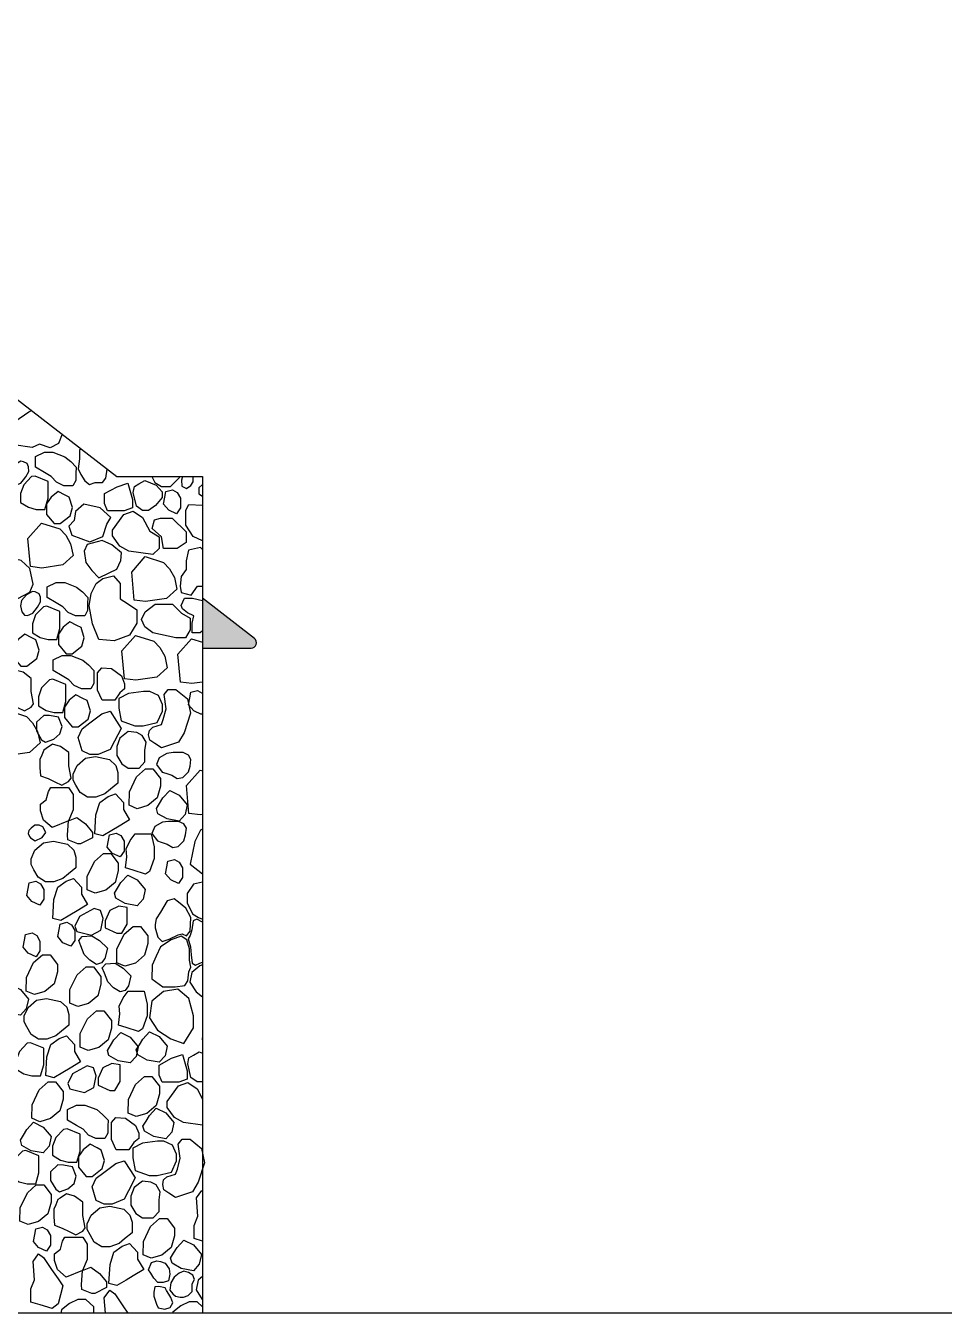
# Model space of a CAD drawing. Header units: millimetres. Extents: x -251401 to 377140, y -30451 to 275830.
# Drawn here: x 299919 to 304200, y -2940 to 3060 of the extents above; entities that cross this region are included whole.
import ezdxf

# ---------------------------------------------------------------- set-up
doc = ezdxf.new("R2010")
doc.units = ezdxf.units.MM
for name, color, linetype in [('0-S3', 3, 'Continuous'), ('0-S8', 8, 'Continuous'), ('A-WALL', 4, 'Continuous')]:
    doc.layers.add(name, color=color, linetype=linetype)

# ---------------------------------------------------------------- blocks, each defined once
blk = doc.blocks.new('G24G4GGHG')
at = {"layer": '0-S8', "color": 8}
for points in [[(5345.6, 4096.6), (5329.2, 4052.9), (5290.6, 4032.9), (5240.2, 4050.5), (5206, 4034.4), (5121.3, 4046.7), (5097.8, 4115.3), (5124.8, 4155.7), (5190.3, 4200), (5202.9, 4206.9)], [(5437.5, 4025.6), (5425.9, 4023.8), (5425.9, 3981.9), (5421, 3934.4), (5433.1, 3908.8), (5451.4, 3879.4), (5473.6, 3862.4), (5499.1, 3872.2), (5533.7, 3872.2), (5548.8, 3891.1), (5556.3, 3933.8)], [(5763.5, 3900), (5777.9, 3871.2), (5808.2, 3853), (5850.1, 3853), (5892, 3894.3), (5894.6, 3900)], [(5906.6, 3900), (5902.2, 3882.9), (5904.1, 3853.8), (5924.8, 3843.5), (5945.6, 3857.7), (5957, 3875.3), (5957, 3899), (5956.9, 3900)], [(6000, 3861.5), (5983.1, 3846.2), (5983.1, 3818.5), (6000, 3807.2)], [(6000, 3599.1), (5956.2, 3619.3), (5921.6, 3672), (5921.6, 3742.5), (5935.7, 3768.5), (6000, 3765.8)], [(6000, 3559.6), (5990, 3569.2), (5935, 3555.5), (5923.2, 3505.7), (5923.2, 3466.1), (5901, 3432.9), (5895.3, 3387.6), (5901, 3359.2), (5946.9, 3346.9), (5977.2, 3388.6), (6000, 3388.6)], [(6000, 3180), (5989, 3171.1), (5951.8, 3171.1), (5951.8, 3216), (5959, 3250.4), (5929.3, 3264.4), (5906.3, 3283.3), (5900.5, 3298), (5915.9, 3331.9), (5953.7, 3331.9), (6000, 3321.5)], [(6000, 2941.4), (5950.6, 2934.4), (5896.7, 2940.7), (5885.6, 3071.8), (5948.7, 3143.6), (6000, 3127.2)], [(6000, 2951.6), (5999.2, 2945.8), (6000, 2944.1)], [(6000, 2797.5), (5995.3, 2790.5), (5959.1, 2806.7), (5934.5, 2835.6), (5940.8, 2868.5), (5945.6, 2893.7), (5976.9, 2902.1), (5998.9, 2890), (6000, 2888.1)], [(6000, 2323.7), (5990.7, 2322.3), (5936.8, 2328.6), (5925.7, 2459.8), (5988.8, 2531.5), (6000, 2527.9)], [(6000, 2256.3), (5990.6, 2251.2), (5964, 2199.1), (5941.8, 2092.6), (6000, 2047.3)], [(6000, 2008.8), (5957.7, 1998.9), (5929.1, 1955.7), (5928.3, 1912.5), (5953.5, 1861.6), (5981.6, 1843.9), (6000, 1837.2)], [(6000, 1823.2), (5973.3, 1837), (5955.7, 1828.2), (5950.8, 1786.8), (5941.8, 1760.5), (5933.4, 1745.2), (5943.7, 1707.6), (5947.2, 1670.9), (5952.3, 1631.8), (5967.7, 1621.7), (5988.2, 1630.9), (6000, 1636.2)], [(6000, 1624.4), (5987.5, 1618.3), (5950, 1588.4), (5941.4, 1542.4), (5969.7, 1497.9), (6000, 1474.6)], [(6000, 1292.3), (5997.9, 1277.6), (6000, 1273.3)], [(6000, 1079), (5975.6, 1079), (5946.2, 1098.9), (5930.8, 1161.8), (5936.8, 1190.4), (5958.3, 1202.7), (5985.1, 1218.3), (6000, 1212.3)], [(6000, 877.1), (5911.6, 889.2), (5869.9, 912.2), (5835.8, 959.5), (5835.8, 986.9), (5887.4, 1059.4), (5931.4, 1074.8), (5975.3, 1045.1), (6000, 998.3)], [(6000, 336.1), (5960.5, 348), (5960.6, 409.7), (5977.5, 451.8), (5971.2, 537.2), (5996.4, 572.8), (6000, 570.3)], [(6000, 171.2), (5979.2, 154.6), (5970.6, 108.6), (5998.9, 64), (6000, 63.2)], [(5493.5, 0), (5493.5, 29.4), (5456, 63.8), (5418.6, 63.8), (5380.1, 45.1), (5342.7, 15.3), (5339.8, 0)], [(5547.6, 0), (5542.3, 71.6), (5567.5, 107.2), (5590.7, 90.3), (5628.6, 34.6), (5652.1, 0)], [(6000, 30.4), (5974.6, 53.8), (5937.1, 53.8), (5898.7, 35), (5861.2, 5.2), (5860.2, 0)]]:
    blk.add_lwpolyline(points, dxfattribs=at)
for points in [[(5153.1, 3970.8), (5124.8, 3954.1), (5100.8, 3928.2), (5096, 3903.9), (5102.4, 3875.6), (5114.4, 3860), (5129.1, 3859.2), (5153.5, 3868.8), (5165.1, 3883.9), (5175.8, 3897.9), (5189.8, 3922.2), (5189.4, 3944.1), (5183, 3959.3), (5165.1, 3968.4)], [(5263.2, 4012.1), (5303, 4012.7), (5358.2, 3991.1), (5385.5, 3968.9), (5410.6, 3942.7), (5409.4, 3913.7), (5409.4, 3881.3), (5395.8, 3856.3), (5353.1, 3856.3), (5318.9, 3872.8), (5293.9, 3899.5), (5263.2, 3917.7), (5220.9, 3942.7), (5220.9, 3970), (5220.9, 3992.2)], [(5203.4, 3899.1), (5166.5, 3860.8), (5152, 3820.2), (5152, 3778.3), (5188.2, 3755.8), (5225.1, 3746.4), (5265.7, 3746.4), (5280.1, 3797.8), (5280.1, 3847.7), (5280.1, 3876.7), (5219.3, 3901.3)], [(5651.8, 3868.9), (5673.4, 3791.9), (5673.4, 3753), (5634.5, 3739.1), (5557.4, 3739.1), (5543.6, 3772.9), (5543.6, 3819.6), (5601.6, 3851.6)], [(5703.7, 3865.4), (5730.5, 3881), (5784.2, 3859.4), (5811.9, 3828.2), (5811.9, 3801.4), (5781.6, 3764.2), (5748.7, 3741.7), (5721, 3741.7), (5691.6, 3761.6), (5676.2, 3824.5), (5682.2, 3853.2)], [(5326.5, 3829.6), (5294.6, 3803.6), (5272.9, 3772.1), (5272.9, 3722.5), (5309.1, 3679.9), (5336.6, 3679.9), (5383, 3716), (5393.8, 3754.4), (5378.6, 3802.9), (5359.1, 3812.3)], [(5860.3, 3837.3), (5882.3, 3825.2), (5896.9, 3798.5), (5896.9, 3752.9), (5878.6, 3725.7), (5842.4, 3741.9), (5817.8, 3770.8), (5824.1, 3803.8), (5828.9, 3828.9)], [(5474.9, 3594.8), (5534.8, 3619.7), (5554.6, 3677.7), (5572.4, 3708.9), (5522.7, 3753.5), (5446.8, 3770.1), (5408.5, 3736.9), (5401.5, 3693.6), (5377.3, 3668.7), (5390.7, 3626.7)], [(5615.3, 3575), (5581.2, 3622.2), (5581.2, 3649.7), (5632.8, 3722.1), (5676.8, 3737.5), (5720.8, 3707.9), (5753.7, 3645.3), (5797.7, 3617.8), (5797.7, 3564), (5769.1, 3536.6), (5657, 3551.9)], [(5197.5, 3479.3), (5186.4, 3610.5), (5249.5, 3682.2), (5334.9, 3655), (5362.2, 3625.3), (5385.4, 3585.2), (5397.6, 3531.3), (5348.8, 3487), (5251.4, 3473)], [(5857.9, 3705.3), (5924.2, 3641), (5924.2, 3592.3), (5882.3, 3564), (5817.9, 3564), (5809, 3618.2), (5765.1, 3656.6), (5776.1, 3697), (5804.2, 3704.5)], [(5517.5, 3426.9), (5565.1, 3450.7), (5600.9, 3467.3), (5618.9, 3508.1), (5622.6, 3543.9), (5577.6, 3580.8), (5532, 3601.4), (5462.5, 3582.7), (5449.1, 3552.1), (5455.8, 3499.4), (5484.6, 3461.1)], [(5043.6, 3461.2), (5009.1, 3451.8), (4996.3, 3394.2), (5012.9, 3355.9), (5069.2, 3330.4), (5139.5, 3330.4), (5194.5, 3361), (5211.1, 3397.4), (5195.1, 3470.3), (5154.8, 3508), (5108.8, 3519.5), (5067.3, 3515.5), (5060.6, 3481.8)], [(5680.9, 3323.2), (5669.8, 3454.3), (5732.9, 3526.1), (5818.3, 3498.8), (5845.6, 3469.2), (5868.8, 3429), (5880.9, 3375.1), (5832.2, 3330.8), (5734.8, 3316.9)], [(5504.7, 3401.1), (5536.1, 3423.4), (5585.6, 3436.7), (5616.4, 3400.5), (5616.4, 3329.9), (5650.8, 3307), (5694.6, 3277.8), (5694.6, 3215.9), (5659.9, 3159.7), (5588.6, 3133.2), (5517.4, 3140.4), (5486.6, 3212.8), (5471.5, 3297.3), (5480.6, 3353.4)], [(5208.3, 3364.1), (5180, 3347.3), (5156, 3321.4), (5151.2, 3297.1), (5157.6, 3268.8), (5169.6, 3253.2), (5184.4, 3252.4), (5208.7, 3262), (5220.3, 3277.2), (5231, 3291.1), (5245, 3315.4), (5244.6, 3337.4), (5238.2, 3352.5), (5220.3, 3361.7)], [(5318.4, 3405.3), (5358.2, 3405.9), (5413.4, 3384.3), (5440.7, 3362.1), (5465.8, 3335.9), (5464.6, 3306.9), (5464.6, 3274.5), (5451, 3249.5), (5408.3, 3249.5), (5374.2, 3266), (5349.1, 3292.7), (5318.4, 3310.9), (5276.1, 3335.9), (5276.1, 3363.2), (5276.1, 3385.4)], [(5730.9, 3198.3), (5716.2, 3232.4), (5732.8, 3269.2), (5778.8, 3305.1), (5835.9, 3305.1), (5859.9, 3305.1), (5901.3, 3262.7), (5942.8, 3238.8), (5942.8, 3184.5), (5920.7, 3147.7), (5875.5, 3147.7), (5767.8, 3171.6)], [(5258.6, 3292.3), (5221.7, 3254), (5207.2, 3213.5), (5207.2, 3171.5), (5243.4, 3149.1), (5280.3, 3139.7), (5320.9, 3139.7), (5335.4, 3191), (5335.4, 3241), (5335.4, 3269.9), (5274.5, 3294.5)], [(5381.7, 3222.9), (5349.8, 3196.8), (5328.1, 3165.3), (5328.1, 3115.8), (5364.3, 3073.1), (5391.8, 3073.1), (5438.2, 3109.3), (5449, 3147.6), (5433.8, 3196.1), (5414.3, 3205.5)], [(5171.1, 3165), (5139.2, 3139), (5117.5, 3107.5), (5117.5, 3057.9), (5153.7, 3015.3), (5181.2, 3015.3), (5227.6, 3051.4), (5238.4, 3089.8), (5223.2, 3138.3), (5203.7, 3147.7)], [(5635.7, 2956), (5624.6, 3087.1), (5687.7, 3158.9), (5773.2, 3131.7), (5800.4, 3102), (5823.6, 3061.9), (5835.8, 3008), (5787, 2963.6), (5689.6, 2949.7)], [(5346.6, 3065.2), (5386.5, 3065.7), (5441.6, 3044.1), (5469, 3021.9), (5494, 2995.8), (5492.9, 2966.8), (5492.9, 2934.4), (5479.2, 2909.4), (5436.5, 2909.4), (5402.4, 2925.8), (5377.3, 2952.6), (5346.6, 2970.8), (5304.4, 2995.8), (5304.4, 3023.1), (5304.4, 3045.3)], [(5575, 3004.4), (5621.8, 2970.6), (5637, 2933.8), (5637, 2909.4), (5613.9, 2891.4), (5590.9, 2856.8), (5547.6, 2856.8), (5532.5, 2856.8), (5510.2, 2904.3), (5510.2, 2943.9), (5510.2, 2984.2), (5530.3, 3007.3)], [(5076.3, 2947.1), (5066.5, 2927.1), (5066.5, 2890.2), (5070.4, 2851.4), (5105.4, 2838.4), (5137.8, 2822.9), (5169.7, 2807.6), (5201.2, 2824.2), (5212.9, 2840.4), (5201.9, 2897.3), (5201.9, 2921.9), (5201.9, 2958.8), (5163.7, 2987.2), (5126.1, 2997.6), (5096.3, 2978.2), (5085.2, 2970.9)], [(5286.8, 2952.2), (5249.9, 2913.8), (5235.4, 2873.3), (5235.4, 2831.3), (5271.6, 2808.9), (5308.6, 2799.5), (5349.1, 2799.5), (5363.6, 2850.9), (5363.6, 2900.8), (5363.6, 2929.7), (5302.8, 2954.3)], [(5409.9, 2882.7), (5378.1, 2856.7), (5356.3, 2825.2), (5356.3, 2775.6), (5392.5, 2732.9), (5420.1, 2732.9), (5466.4, 2769.1), (5477.3, 2807.5), (5462.1, 2855.9), (5442.5, 2865.3)], [(5655, 2887.6), (5609.6, 2865.3), (5609.6, 2820), (5620.4, 2760.2), (5685.3, 2737.2), (5722.7, 2737.2), (5789, 2753), (5813.5, 2806.3), (5813.5, 2837.2), (5794.8, 2879), (5753.7, 2897.7), (5724.9, 2897.7)], [(5748.6, 2695.9), (5752.2, 2716.5), (5768.5, 2731.4), (5808.2, 2743.1), (5817.1, 2766.9), (5830, 2817.3), (5821.5, 2883.1), (5840.2, 2906.9), (5876, 2906.9), (5929.3, 2863.2), (5944.1, 2796.9), (5914, 2705.5), (5887.9, 2661.8), (5809, 2634.6), (5777.8, 2655), (5754.1, 2670.5)], [(5042.7, 2605.7), (5031.6, 2736.9), (5094.7, 2808.6), (5180.1, 2781.4), (5207.4, 2751.7), (5230.6, 2711.6), (5242.8, 2657.7), (5194, 2613.4), (5096.6, 2599.5)], [(5259.7, 2786.3), (5225.9, 2754.3), (5225.9, 2713.6), (5250, 2672.9), (5268.3, 2661.4), (5306.7, 2675.8), (5335.4, 2699.8), (5345.7, 2734.8), (5328.5, 2777.2), (5286.6, 2785.8)], [(5439, 2621.2), (5420.4, 2683.7), (5439, 2724.2), (5474.4, 2750.8), (5530.4, 2792.9), (5569.6, 2806.1), (5598.9, 2759.7), (5620.3, 2725.8), (5589.1, 2665.4), (5569.6, 2627.5), (5513.4, 2603.6), (5475.2, 2603.6)], [(5653.8, 2710.3), (5615, 2680.6), (5600.7, 2640.7), (5600.7, 2599.1), (5624.1, 2560.9), (5653.8, 2539.8), (5704.6, 2539.8), (5731.9, 2569.5), (5731.9, 2623.1), (5737.6, 2660.7), (5718.2, 2693.2), (5693.7, 2706.3)], [(5250.8, 2600.9), (5241.1, 2580.8), (5241.1, 2543.9), (5245, 2505.1), (5280, 2492.2), (5312.3, 2476.6), (5344.3, 2461.3), (5375.8, 2477.9), (5387.4, 2494.1), (5376.4, 2551.1), (5376.4, 2575.6), (5376.4, 2612.5), (5338.2, 2641), (5300.7, 2651.3), (5270.9, 2631.9), (5259.8, 2624.7)], [(5415, 2552.9), (5455, 2586.2), (5501.9, 2594.2), (5566.9, 2580.5), (5595.8, 2553), (5605.9, 2519.8), (5605.9, 2470), (5571.3, 2441.9), (5545.3, 2420.8), (5502.7, 2404.4), (5464.4, 2404.4), (5429, 2426.7), (5410.2, 2461.4), (5397.4, 2485), (5397.4, 2512.6)], [(5834.3, 2608.9), (5798.7, 2588.6), (5785.2, 2556.9), (5811.2, 2522.2), (5828.5, 2516.4), (5856.6, 2507.1), (5882.5, 2491.4), (5907.5, 2496.2), (5934.5, 2523.2), (5942.2, 2550.1), (5946.1, 2580.9), (5934.5, 2601.2), (5909.5, 2612.7), (5863.2, 2612.7)], [(5659, 2430.4), (5692.5, 2499.9), (5734.3, 2536.9), (5768.8, 2536.9), (5803.4, 2491.9), (5803.4, 2456.6), (5788.1, 2401.9), (5744.7, 2365.8), (5695.7, 2351.3), (5657.9, 2367.4)], [(5293.2, 2450.2), (5375.9, 2450.2), (5396.6, 2417.7), (5396.6, 2345.4), (5375.2, 2294.8), (5298.7, 2264.2), (5258.5, 2298.5), (5244.7, 2340.7), (5244.7, 2372.8), (5271.7, 2393.2), (5281.9, 2431.1)], [(5497.9, 2234.7), (5503.5, 2323.1), (5521.2, 2380.1), (5559.8, 2407.4), (5594.3, 2420.2), (5631.3, 2380.1), (5631.3, 2347.2), (5660.2, 2299), (5611, 2269.4), (5578, 2249.6), (5535.6, 2224.1)], [(5847, 2436), (5891.5, 2413.7), (5928.9, 2369.2), (5919.4, 2323.9), (5891.5, 2293.7), (5835.3, 2303.4), (5792.1, 2328.1), (5785.4, 2352.4), (5799.6, 2375.6), (5815.7, 2402.1)], [(5370, 2227.3), (5375.2, 2294.8), (5413.9, 2310.3), (5454.4, 2280.3), (5486.5, 2241), (5486.5, 2215.3), (5431.9, 2188), (5418.2, 2188), (5371.6, 2206.4)], [(5813, 2287.9), (5777.3, 2267.7), (5763.9, 2235.9), (5789.9, 2201.3), (5807.2, 2195.5), (5835.2, 2186.1), (5861.2, 2170.4), (5886.2, 2175.3), (5913.2, 2202.2), (5920.9, 2229.2), (5924.8, 2260), (5913.2, 2280.2), (5888.1, 2291.8), (5841.9, 2291.8)], [(5220.6, 2202.1), (5252.5, 2216.7), (5270.2, 2240.2), (5256.2, 2267.1), (5238.3, 2273.9), (5218.8, 2273.9), (5200.8, 2260), (5189.7, 2250.1), (5187.2, 2236.5), (5194, 2221.9), (5199, 2214.8)], [(5597.9, 2238), (5619.9, 2226), (5634.6, 2199.3), (5634.6, 2153.7), (5616.3, 2126.5), (5580.1, 2142.7), (5555.5, 2171.5), (5561.8, 2204.5), (5566.6, 2229.7)], [(5647.4, 2127.5), (5644.5, 2164.1), (5662.4, 2202.7), (5686.8, 2233.5), (5714.1, 2233.5), (5759.9, 2233.5), (5774.3, 2173.4), (5774.3, 2118.9), (5752.8, 2058.7), (5734.8, 2045.8), (5676.8, 2064.5), (5641, 2075.9)], [(5219.2, 2158.4), (5259.2, 2191.8), (5306.1, 2199.7), (5371.1, 2186), (5400, 2158.6), (5410.1, 2125.4), (5410.1, 2075.6), (5375.4, 2047.4), (5349.4, 2026.3), (5306.8, 2009.9), (5268.6, 2009.9), (5233.2, 2032.3), (5214.4, 2066.9), (5201.6, 2090.6), (5201.6, 2118.1)], [(5463.1, 2035.9), (5496.6, 2105.5), (5538.4, 2142.4), (5573, 2142.4), (5607.6, 2097.4), (5607.6, 2062.1), (5592.3, 2007.5), (5548.9, 1971.3), (5499.9, 1956.9), (5462.1, 1972.9)], [(5869.9, 2114.4), (5891.9, 2102.4), (5906.6, 2075.6), (5906.6, 2030.1), (5888.2, 2002.9), (5852, 2019.1), (5827.4, 2047.9), (5833.7, 2080.9), (5838.5, 2106.1)], [(5651.2, 2041.5), (5695.7, 2019.3), (5733.1, 1974.7), (5723.6, 1929.4), (5695.7, 1899.2), (5639.5, 1908.9), (5596.3, 1933.6), (5589.6, 1958), (5603.8, 1981.1), (5619.9, 2007.6)], [(5223, 2013.4), (5245, 2001.3), (5259.7, 1974.6), (5259.7, 1929.1), (5241.4, 1901.8), (5205.2, 1918.1), (5180.6, 1946.9), (5186.9, 1979.9), (5191.7, 2005.1)], [(5302, 1840.2), (5307.7, 1928.6), (5325.4, 1985.6), (5363.9, 2012.9), (5398.5, 2025.8), (5435.5, 1985.6), (5435.5, 1952.7), (5464.4, 1904.5), (5415.1, 1874.9), (5382.2, 1855.1), (5339.7, 1829.7)], [(5779.4, 1811.4), (5779.7, 1795.9), (5792.5, 1752.4), (5811.4, 1732.5), (5843.9, 1742.6), (5886.1, 1763.1), (5905.2, 1768), (5926, 1759.5), (5943, 1780.8), (5944.8, 1843.6), (5922.9, 1887.3), (5887.5, 1915.2), (5867.4, 1931.1), (5835.9, 1922.3), (5803.6, 1869.9), (5783.6, 1837.6)], [(5494.4, 1886.3), (5426.3, 1848.6), (5404.9, 1803.2), (5413.7, 1779.3), (5481.8, 1761.7), (5526.5, 1785), (5536.6, 1839.7), (5524.6, 1876.9)], [(5610.3, 1897), (5568.1, 1876.3), (5546, 1829), (5546, 1796.3), (5600.2, 1770.5), (5624.2, 1770.5), (5648.7, 1812.7), (5648.7, 1860.5), (5648.7, 1890.1)], [(5367.5, 1821.8), (5389.5, 1809.7), (5404.2, 1783), (5404.2, 1737.4), (5385.9, 1710.2), (5349.7, 1726.4), (5325.1, 1755.2), (5331.4, 1788.2), (5336.2, 1813.4)], [(5601.2, 1696.7), (5634.7, 1766.2), (5676.5, 1803.1), (5711, 1803.1), (5745.6, 1758.1), (5745.6, 1722.8), (5730.3, 1668.2), (5686.9, 1632), (5637.9, 1617.6), (5600.1, 1633.7)], [(5205.8, 1772.8), (5227.8, 1760.7), (5242.5, 1734), (5242.5, 1688.5), (5224.1, 1661.2), (5188, 1677.5), (5163.3, 1706.3), (5169.6, 1739.3), (5174.4, 1764.5)], [(5439.7, 1756.2), (5483.6, 1759.5), (5520.3, 1736.5), (5556.5, 1700.9), (5545, 1653.3), (5529.6, 1633), (5506.1, 1625.3), (5475.4, 1645), (5449.1, 1671.9), (5433.2, 1712.4), (5423.4, 1737.3)], [(5763.4, 1557.8), (5814.9, 1520.5), (5872.7, 1520.5), (5917.5, 1528), (5931.2, 1549.1), (5936.3, 1590.3), (5945.7, 1613), (5939.9, 1645.5), (5939.9, 1698.1), (5926.9, 1740.4), (5899.9, 1758), (5853.6, 1740.8), (5803.9, 1707.1), (5784.6, 1663.6), (5766, 1621.4)], [(5179.5, 1564.3), (5213, 1633.8), (5254.8, 1670.7), (5289.3, 1670.7), (5323.9, 1625.7), (5323.9, 1590.4), (5308.6, 1535.8), (5265.2, 1499.6), (5216.2, 1485.2), (5178.4, 1501.2)], [(5549.1, 1628), (5593, 1631.3), (5629.7, 1608.3), (5665.9, 1572.7), (5654.4, 1525.1), (5639, 1504.8), (5615.5, 1497.1), (5584.8, 1516.8), (5558.4, 1543.7), (5542.6, 1584.2), (5532.8, 1609.1)], [(5382.3, 1508.1), (5415.8, 1577.6), (5457.6, 1614.5), (5492.1, 1614.5), (5526.7, 1569.6), (5526.7, 1534.2), (5511.4, 1479.6), (5468, 1443.5), (5419, 1429), (5381.2, 1445.1)], [(5106.3, 1530.8), (5150.9, 1508.5), (5188.3, 1464), (5178.7, 1418.7), (5150.9, 1388.4), (5094.7, 1398.1), (5051.5, 1422.9), (5044.8, 1447.2), (5058.9, 1470.4), (5075.1, 1496.9)], [(5614.8, 1394.7), (5611.9, 1431.2), (5629.8, 1469.9), (5654.2, 1500.7), (5681.5, 1500.7), (5727.3, 1500.7), (5741.7, 1440.5), (5741.7, 1386.1), (5720.2, 1325.9), (5702.2, 1313), (5644.2, 1331.6), (5608.4, 1343.1)], [(5912.4, 1257.8), (5957.7, 1329.4), (5957.7, 1385.6), (5936, 1467.4), (5884.2, 1510.8), (5817.7, 1500), (5763.4, 1454.6), (5752.5, 1377.3), (5790.9, 1319.2), (5851.6, 1279.5)], [(5186.6, 1425.6), (5226.6, 1458.9), (5273.5, 1466.9), (5338.5, 1453.1), (5367.4, 1425.7), (5377.5, 1392.5), (5377.5, 1342.7), (5342.8, 1314.6), (5316.8, 1293.4), (5274.2, 1277), (5236, 1277), (5200.6, 1299.4), (5181.8, 1334), (5169, 1357.7), (5169, 1385.3)], [(5430.5, 1303.1), (5464, 1372.6), (5505.8, 1409.5), (5540.4, 1409.5), (5575, 1364.6), (5575, 1329.2), (5559.7, 1274.6), (5516.3, 1238.5), (5467.3, 1224), (5429.5, 1240.1)], [(5183.1, 1258.5), (5146.2, 1220.2), (5131.7, 1179.7), (5131.7, 1137.7), (5167.9, 1115.3), (5204.8, 1105.9), (5245.4, 1105.9), (5259.9, 1157.2), (5259.9, 1207.2), (5259.9, 1236.1), (5199, 1260.7)], [(5269.4, 1107.4), (5275.1, 1195.7), (5292.8, 1252.8), (5331.3, 1280.1), (5365.9, 1292.9), (5402.9, 1252.8), (5402.9, 1219.8), (5431.8, 1171.6), (5382.5, 1142.1), (5349.6, 1122.3), (5307.1, 1096.8)], [(5618.6, 1308.7), (5663.1, 1286.4), (5700.5, 1241.9), (5691, 1196.6), (5663.1, 1166.3), (5606.9, 1176), (5563.7, 1200.8), (5557, 1225.1), (5571.2, 1248.3), (5587.3, 1274.7)], [(5752.9, 1311.8), (5797.5, 1289.5), (5834.9, 1245), (5825.3, 1199.7), (5797.5, 1169.5), (5741.3, 1179.1), (5698.1, 1203.9), (5691.4, 1228.2), (5705.5, 1251.4), (5721.7, 1277.9)], [(5906.4, 1206.2), (5928, 1129.2), (5928, 1090.2), (5889, 1076.4), (5812, 1076.4), (5798.1, 1110.1), (5798.1, 1156.8), (5856.1, 1188.8)], [(5461.8, 1153.5), (5393.7, 1115.7), (5372.3, 1070.4), (5381.1, 1046.4), (5449.2, 1028.8), (5493.9, 1052.1), (5504, 1106.9), (5492, 1144)], [(5577.7, 1164.2), (5535.5, 1143.4), (5513.4, 1096.2), (5513.4, 1063.4), (5567.6, 1037.6), (5591.6, 1037.6), (5616.1, 1079.8), (5616.1, 1127.7), (5616.1, 1157.3)], [(5654.7, 996.2), (5688.2, 1065.7), (5730, 1102.7), (5764.5, 1102.7), (5799.1, 1057.7), (5799.1, 1022.4), (5783.8, 967.8), (5740.4, 931.6), (5691.4, 917.2), (5653.6, 933.2)], [(5205.4, 971.6), (5238.9, 1041.1), (5280.7, 1078.1), (5315.3, 1078.1), (5349.8, 1033.1), (5349.8, 997.8), (5334.6, 943.2), (5291.2, 907), (5242.1, 892.6), (5204.4, 908.6)], [(5412.3, 969.9), (5452.1, 970.4), (5507.3, 948.8), (5534.6, 926.7), (5559.7, 900.5), (5558.5, 871.5), (5558.5, 839.1), (5544.9, 814.1), (5502.2, 814.1), (5468.1, 830.6), (5443, 857.3), (5412.3, 875.5), (5370.1, 900.5), (5370.1, 927.8), (5370.1, 950)], [(5640.7, 909.1), (5687.5, 875.3), (5702.7, 838.6), (5702.7, 814.1), (5679.6, 796.1), (5656.5, 761.5), (5613.3, 761.5), (5598.2, 761.5), (5575.9, 809), (5575.9, 848.6), (5575.9, 889), (5596, 912)], [(5784, 955.9), (5828.6, 933.6), (5866, 889.1), (5856.4, 843.7), (5828.6, 813.5), (5772.4, 823.2), (5729.1, 848), (5722.4, 872.3), (5736.6, 895.5), (5752.7, 921.9)], [(5213, 890.2), (5257.6, 867.9), (5295, 823.4), (5285.4, 778.1), (5257.6, 747.8), (5201.4, 757.5), (5158.1, 782.3), (5151.5, 806.6), (5165.6, 829.8), (5181.7, 856.2)], [(5352.5, 856.9), (5315.6, 818.5), (5301.1, 778), (5301.1, 736.1), (5337.3, 713.6), (5374.2, 704.2), (5414.8, 704.2), (5429.3, 755.6), (5429.3, 805.5), (5429.3, 834.5), (5368.5, 859.1)], [(5475.6, 787.4), (5443.8, 761.4), (5422, 729.9), (5422, 680.3), (5458.2, 637.6), (5485.8, 637.6), (5532.1, 673.8), (5543, 712.2), (5527.7, 760.7), (5508.2, 770.1)], [(5720.7, 792.3), (5675.3, 770), (5675.3, 724.7), (5686.1, 664.9), (5751, 641.9), (5788.4, 641.9), (5854.7, 657.7), (5879.2, 711), (5879.2, 741.9), (5860.5, 783.7), (5819.4, 802.4), (5790.6, 802.4)], [(5814.3, 600.7), (5817.9, 621.2), (5834.2, 636.1), (5873.9, 647.8), (5882.8, 671.6), (5895.7, 722), (5887.2, 787.8), (5905.9, 811.6), (5941.7, 811.6), (5995, 767.9), (6009.8, 701.6), (5979.7, 610.2), (5953.6, 566.6), (5874.7, 539.3), (5843.5, 559.8), (5819.8, 575.3)], [(5160.7, 756), (5123.7, 717.7), (5109.2, 677.2), (5109.2, 635.2), (5145.4, 612.8), (5182.4, 603.4), (5222.9, 603.4), (5237.4, 654.7), (5237.4, 704.7), (5237.4, 733.6), (5176.6, 758.2)], [(5325.4, 691.1), (5291.6, 659), (5291.6, 618.3), (5315.6, 577.6), (5334, 566.2), (5372.4, 580.5), (5401.1, 604.5), (5411.4, 639.5), (5394.2, 681.9), (5352.3, 690.5)], [(5504.7, 525.9), (5486.1, 588.4), (5504.7, 628.9), (5540.1, 655.5), (5596.1, 697.7), (5635.3, 710.8), (5664.6, 664.5), (5686, 630.5), (5654.8, 570.1), (5635.2, 532.3), (5579.1, 508.3), (5540.9, 508.3)], [(5719.5, 615), (5680.7, 585.4), (5666.4, 545.4), (5666.4, 503.8), (5689.8, 465.6), (5719.5, 444.5), (5770.2, 444.5), (5797.6, 474.2), (5797.6, 527.8), (5803.3, 565.4), (5783.9, 597.9), (5759.4, 611)], [(5150, 492), (5183.5, 561.5), (5225.3, 598.5), (5259.9, 598.5), (5294.4, 553.5), (5294.4, 518.2), (5279.1, 463.6), (5235.7, 427.4), (5186.7, 413), (5148.9, 429)], [(5316.5, 505.6), (5306.8, 485.5), (5306.8, 448.7), (5310.7, 409.8), (5345.6, 396.9), (5378, 381.4), (5410, 366), (5441.5, 382.7), (5453.1, 398.8), (5442.1, 455.8), (5442.1, 480.4), (5442.1, 517.2), (5403.9, 545.7), (5366.4, 556.1), (5336.6, 536.7), (5325.5, 529.4)], [(5480.7, 457.6), (5520.7, 491), (5567.6, 498.9), (5632.6, 485.2), (5661.5, 457.8), (5671.6, 424.6), (5671.6, 374.8), (5637, 346.6), (5610.9, 325.5), (5568.4, 309.1), (5530.1, 309.1), (5494.7, 331.4), (5475.9, 366.1), (5463.1, 389.8), (5463.1, 417.3)], [(5724.7, 335.1), (5758.2, 404.6), (5800, 441.6), (5834.5, 441.6), (5869.1, 396.6), (5869.1, 361.3), (5853.8, 306.7), (5810.4, 270.5), (5761.4, 256.1), (5723.6, 272.1)], [(5254, 401), (5276, 388.9), (5290.7, 362.2), (5290.7, 316.6), (5272.4, 289.4), (5236.2, 305.7), (5211.6, 334.5), (5217.9, 367.5), (5222.7, 392.7)], [(5358.9, 354.9), (5441.6, 354.9), (5462.3, 322.5), (5462.3, 250.1), (5440.9, 199.5), (5364.3, 168.9), (5324.2, 203.2), (5310.4, 245.5), (5310.4, 277.5), (5337.4, 298), (5347.6, 335.9)], [(5563.6, 139.4), (5569.2, 227.8), (5586.9, 284.8), (5625.4, 312.1), (5660, 325), (5697, 284.8), (5697, 251.9), (5725.9, 203.7), (5676.6, 174.1), (5643.7, 154.3), (5601.3, 128.8)], [(5912.7, 340.7), (5957.2, 318.5), (5994.6, 273.9), (5985.1, 228.6), (5957.2, 198.4), (5901, 208.1), (5857.8, 232.8), (5851.1, 257.2), (5865.3, 280.3), (5881.4, 306.8)], [(5235.4, 277.2), (5258.6, 260.3), (5296.5, 204.6), (5326.6, 160.3), (5348.4, 128.2), (5327.1, 44.6), (5298.6, 22.5), (5242.8, 39.3), (5199.5, 52.4), (5199.6, 114), (5216.5, 156.1), (5210.2, 241.6)], [(5762.1, 236.8), (5786.4, 243.7), (5804.8, 241), (5826.4, 233.7), (5844.3, 207.3), (5848, 182.6), (5841.7, 151), (5816.4, 142.6), (5791.1, 142.6), (5773.2, 164.1), (5758.4, 187.3), (5748.4, 202.1)], [(5435.7, 132), (5440.9, 199.5), (5479.6, 215), (5520, 185), (5552.2, 145.7), (5552.2, 120), (5497.5, 92.7), (5483.9, 92.7), (5437.3, 111.1)], [(5891.3, 186.9), (5867.4, 168.1), (5852, 141.8), (5846.9, 107.5), (5861.2, 89.9), (5874.5, 79.9), (5896.3, 75.3), (5911.3, 75.3), (5933.1, 83.3), (5952.3, 101.6), (5951.9, 128.4), (5951.9, 137.6), (5961.9, 157.2), (5954.8, 178.1), (5934.3, 189.8), (5913.4, 196.1)], [(5777.5, 123.5), (5773.4, 98.4), (5773.4, 79.9), (5786, 42.7), (5793.3, 24.6), (5823.6, 19), (5848.8, 27.2), (5861.3, 48.2), (5852.8, 74), (5843.6, 88.8), (5832.6, 106.3), (5826.2, 118.7), (5797, 123.9)]]:
    blk.add_lwpolyline(points, close=True, dxfattribs=at)

msp = doc.modelspace()

# ---------------------------------------------------------------- hatches: boundary and pattern name
at = {"layer": '0-S8'}
h = msp.add_hatch(dxfattribs=at)
h.set_pattern_fill('GOST_WOOD', color=8, scale=10, angle=350)
h.set_pattern_definition([(80, (246041.21, 5e-13), (59.088465, -10.41889), [100, -20]), (80, (246057.43, -23.17), (59.088465, -10.41889), [60, -15, 30, -15]), (80, (246071.92, -56.186), (59.088465, -10.41889), [100, -20])])
edge = h.paths.add_edge_path()
edge.add_line((294500.453, 204.638), (294742.5, 391.674))
edge.add_line((294742.5, 391.674), (294742.5, 159.856))
edge.add_line((294742.5, 159.856), (294515.74, 159.856))
edge.add_arc((294515.74, 184.856), 25, 127.6942405, 270, ccw=False)
edge = h.paths.add_edge_path()
edge.add_line((300984.547, 204.638), (300742.5, 391.674))
edge.add_line((300742.5, 391.674), (300742.5, 159.856))
edge.add_line((300742.5, 159.856), (300969.26, 159.856))
edge.add_arc((300969.26, 184.856), 25, 270, 412.3057595)

# ---------------------------------------------------------------- linework, layer by layer
at = {"layer": '0-S3', "color": 3}
msp.add_line((377139.5, -2940.144), (-19812.5, -2940.144), dxfattribs=at)
at = {"layer": 'A-WALL'}
msp.add_lwpolyline([(294742.5, 959.856), (295142.5, 959.856), (297342.5, 2659.856), (297342.5, 3059.856), (298142.5, 3059.856), (298142.5, 2659.856), (300342.5, 959.856), (300742.5, 959.856), (300742.5, -2940.144), (291742.5, -2940.144), (291742.5, -320.144), (294742.5, -320.144)], close=True, dxfattribs=at)
at = {"layer": 'A-WALL', "color": 3}
msp.add_lwpolyline([(300984.547, 204.638), (300742.5, 391.674), (300742.5, 159.856), (300969.26, 159.856, 0.7153079)], format="xyb", close=True, dxfattribs=at)

# ---------------------------------------------------------------- block references
at = {"layer": 'A-WALL'}
msp.add_blockref('G24G4GGHG', (294742.5, -2940.144), dxfattribs=at)

doc.saveas('drawing.dxf')
